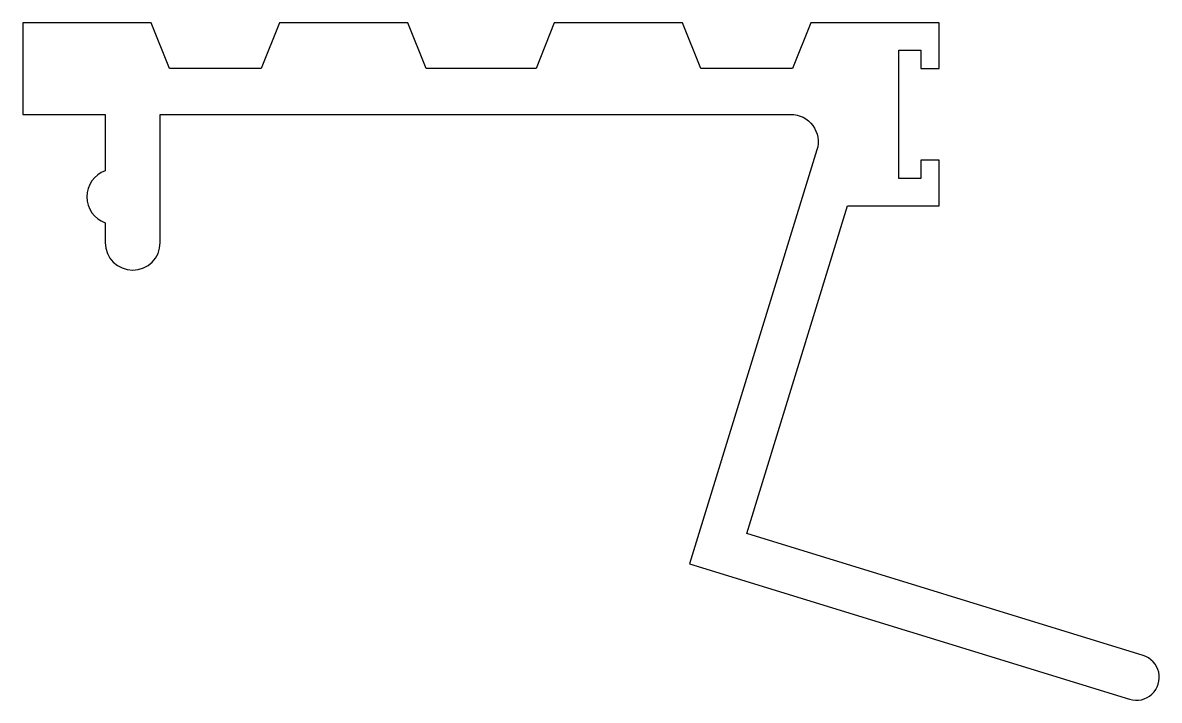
# Model space of a CAD drawing. Extents: x 215.2 to 277.2, y 233.5 to 270.5.
import ezdxf

# ---------------------------------------------------------------- set-up
doc = ezdxf.new("R2010")
doc.units = 0
doc.layers.add('ANA', color=220, linetype='CONTINUOUS')

msp = doc.modelspace()

# ---------------------------------------------------------------- linework, layer by layer
at = {"layer": 'ANA'}
msp.add_lwpolyline([(257.168, 267.996), (252.168, 267.996), (251.168, 270.496), (244.168, 270.496), (243.168, 267.996), (237.168, 267.996), (236.168, 270.496), (229.168, 270.496), (228.168, 267.996), (223.168, 267.996), (222.168, 270.496), (215.168, 270.496), (215.168, 265.496), (219.668, 265.496), (219.668, 262.41, 0.707107), (219.668, 259.582), (219.668, 258.496, 1), (222.668, 258.496), (222.668, 265.496), (257.06, 265.496, -0.504589), (258.494, 263.555), (251.544, 240.965), (275.551, 233.58, 1), (276.286, 235.969), (254.669, 242.62), (260.168, 260.496), (265.168, 260.496), (265.168, 262.996), (264.168, 262.996), (264.168, 261.996), (262.968, 261.996), (262.968, 268.996), (264.168, 268.996), (264.168, 267.996), (265.168, 267.996), (265.168, 270.496), (258.168, 270.496)], format="xyb", close=True, dxfattribs=at)

doc.saveas('drawing.dxf')
